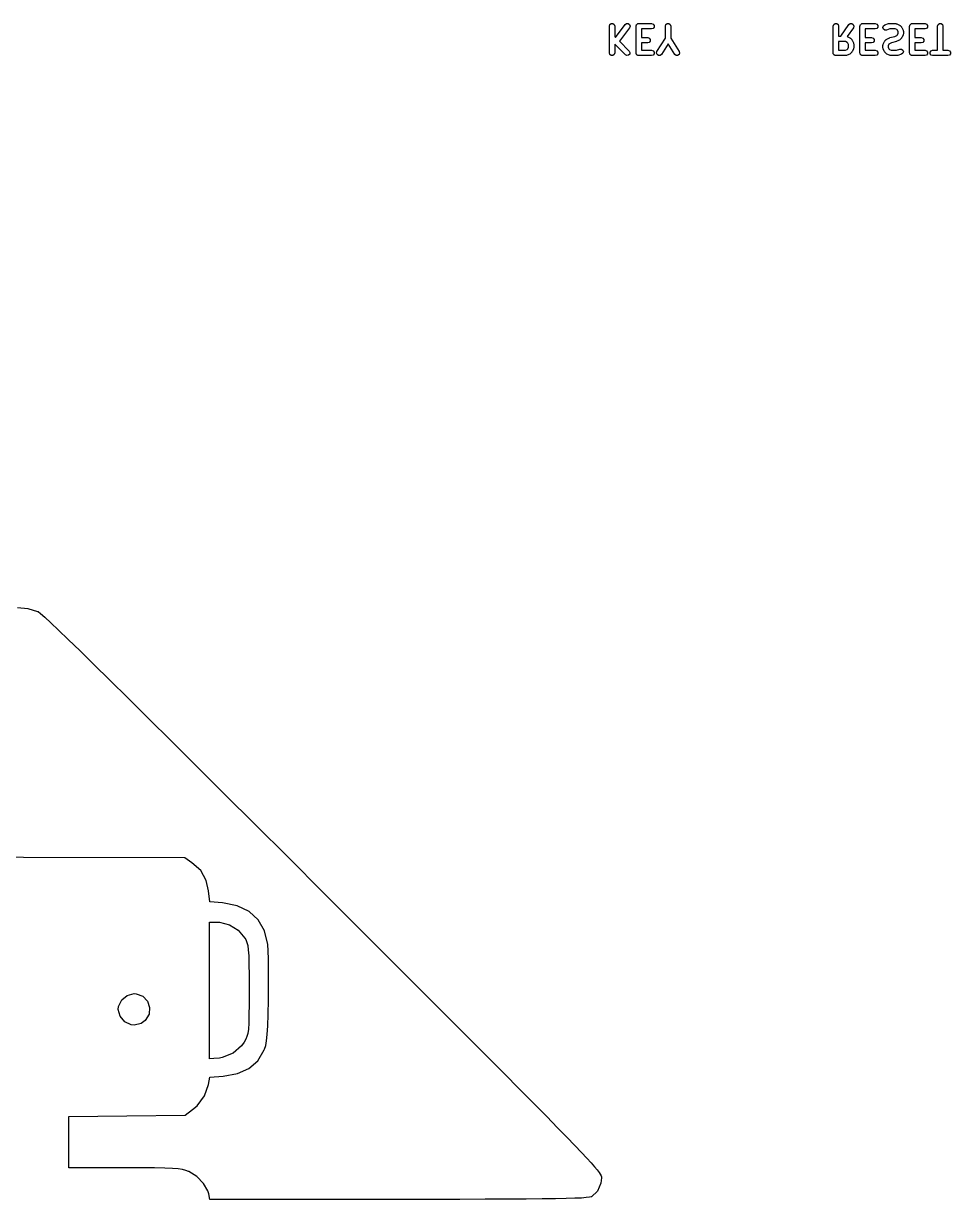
# Model space of a CAD drawing. Extents: x 101 to 188.5, y -136.8 to -56.
# Drawn here: x 145.6 to 180.26, y -100 to -56.02 of the extents above; entities that cross this region are included whole.
import ezdxf

# ---------------------------------------------------------------- set-up
doc = ezdxf.new("R2010")
doc.units = 0
doc.layers.add('BLACK', color=7, linetype='CONTINUOUS')

msp = doc.modelspace()

# ---------------------------------------------------------------- linework, layer by layer
at = {"layer": 'BLACK', "linetype": 'CONTINUOUS'}
for p, q in [((167.507, -56.1224), (167.526, -56.0636)), ((167.507, -57.1224), (167.507, -56.1224)), ((167.526, -56.0636), (167.576, -56.0273)), ((167.576, -56.0273), (167.638, -56.0273)), ((167.638, -56.0273), (167.688, -56.0636)), ((167.688, -56.0636), (167.707, -56.1224)), ((167.707, -56.1224), (167.707, -56.5095)), ((167.739, -56.5416), (168.099, -56.0624)), ((168.259, -56.1824), (167.882, -56.6844)), ((168.099, -56.0624), (168.149, -56.0268)), ((168.149, -56.0268), (168.211, -56.0278)), ((168.211, -56.0278), (168.26, -56.0648)), ((168.279, -56.1239), (168.259, -56.1824)), ((168.26, -56.0648), (168.279, -56.1239)), ((168.507, -56.1224), (168.512, -56.1073)), ((168.507, -57.1224), (168.507, -56.1224)), ((168.512, -56.0915), (168.521, -56.0787)), ((168.512, -56.1073), (168.512, -56.0915)), ((168.521, -56.0787), (168.526, -56.0636)), ((168.526, -56.0636), (168.539, -56.0543)), ((168.539, -56.0543), (168.548, -56.0415)), ((168.548, -56.0415), (168.563, -56.0366)), ((168.563, -56.0366), (168.576, -56.0273)), ((168.576, -56.0273), (168.592, -56.0273)), ((168.592, -56.0273), (168.607, -56.0224)), ((168.607, -56.0224), (169.083, -56.0224)), ((169.083, -56.2224), (168.707, -56.2224)), ((168.707, -56.2224), (168.707, -56.5462)), ((169.083, -56.0224), (169.142, -56.0415)), ((169.142, -56.2033), (169.083, -56.2224)), ((169.142, -56.0415), (169.178, -56.0915)), ((169.178, -56.1533), (169.142, -56.2033)), ((169.178, -56.0915), (169.178, -56.1533)), ((169.602, -56.1224), (169.621, -56.0636)), ((169.602, -56.5695), (169.602, -56.1224)), ((169.621, -56.0636), (169.671, -56.0273)), ((169.671, -56.0273), (169.733, -56.0273)), ((169.733, -56.0273), (169.783, -56.0636)), ((169.783, -56.0636), (169.802, -56.1224)), ((169.802, -56.1224), (169.802, -56.5695)), ((175.876, -56.1224), (175.895, -56.0636)), ((175.876, -57.1224), (175.876, -56.1224)), ((175.895, -56.0636), (175.945, -56.0273)), ((175.945, -56.0273), (176.007, -56.0273)), ((176.007, -56.0273), (176.057, -56.0636)), ((176.057, -56.0636), (176.076, -56.1224)), ((176.076, -56.1224), (176.076, -56.4986)), ((176.162, -56.4986), (176.466, -56.065)), ((176.63, -56.1797), (176.399, -56.5087)), ((176.466, -56.065), (176.515, -56.0278)), ((176.515, -56.0278), (176.577, -56.0267)), ((176.577, -56.0267), (176.627, -56.0622)), ((176.627, -56.0622), (176.648, -56.1206)), ((176.648, -56.1206), (176.63, -56.1797)), ((176.876, -56.1224), (176.881, -56.1073)), ((176.876, -57.1224), (176.876, -56.1224)), ((176.881, -56.0915), (176.89, -56.0787)), ((176.881, -56.1073), (176.881, -56.0915)), ((176.89, -56.0787), (176.895, -56.0636)), ((176.895, -56.0636), (176.908, -56.0543)), ((176.908, -56.0543), (176.917, -56.0415)), ((176.917, -56.0415), (176.932, -56.0366)), ((176.932, -56.0366), (176.945, -56.0273)), ((176.945, -56.0273), (176.961, -56.0273)), ((176.961, -56.0273), (176.976, -56.0224)), ((176.976, -56.0224), (177.452, -56.0224)), ((177.452, -56.2224), (177.076, -56.2224)), ((177.076, -56.2224), (177.076, -56.5462)), ((177.452, -56.0224), (177.511, -56.0415)), ((177.511, -56.2033), (177.452, -56.2224)), ((177.511, -56.0415), (177.547, -56.0915)), ((177.547, -56.1533), (177.511, -56.2033)), ((177.547, -56.0915), (177.547, -56.1533)), ((177.733, -56.1708), (177.752, -56.1118)), ((177.753, -56.2294), (177.733, -56.1708)), ((177.752, -56.1118), (177.802, -56.0751)), ((177.803, -56.2653), (177.753, -56.2294)), ((177.802, -56.0751), (177.945, -56.0275)), ((177.865, -56.2649), (177.803, -56.2653)), ((177.992, -56.2224), (177.865, -56.2649)), ((177.945, -56.0275), (177.961, -56.0274)), ((177.961, -56.0274), (177.976, -56.0224)), ((177.976, -56.0224), (178.214, -56.0224)), ((178.191, -56.2224), (177.992, -56.2224)), ((178.25, -56.2522), (178.191, -56.2224)), ((178.214, -56.0224), (178.236, -56.0295)), ((178.236, -56.0295), (178.259, -56.0329)), ((178.275, -56.2769), (178.25, -56.2522)), ((178.259, -56.0329), (178.354, -56.0806)), ((178.305, -56.3365), (178.275, -56.2769)), ((178.354, -56.0806), (178.366, -56.0919)), ((178.366, -56.0919), (178.38, -56.0993)), ((178.38, -56.0993), (178.428, -56.1469)), ((178.428, -56.1469), (178.435, -56.1613)), ((178.435, -56.1613), (178.447, -56.1729)), ((178.447, -56.1729), (178.494, -56.2681)), ((178.494, -56.2681), (178.498, -56.2909)), ((178.498, -56.2909), (178.505, -56.3129)), ((178.733, -56.1224), (178.738, -56.1073)), ((178.733, -57.1224), (178.733, -56.1224)), ((178.738, -56.0915), (178.748, -56.0787)), ((178.738, -56.1073), (178.738, -56.0915)), ((178.748, -56.0787), (178.752, -56.0636)), ((178.752, -56.0636), (178.765, -56.0543)), ((178.765, -56.0543), (178.775, -56.0415)), ((178.775, -56.0415), (178.79, -56.0366)), ((178.79, -56.0366), (178.802, -56.0273)), ((178.802, -56.0273), (178.818, -56.0273)), ((178.818, -56.0273), (178.833, -56.0224)), ((178.833, -56.0224), (179.31, -56.0224)), ((179.31, -56.2224), (178.933, -56.2224)), ((178.933, -56.2224), (178.933, -56.5462)), ((179.31, -56.0224), (179.368, -56.0415)), ((179.368, -56.2033), (179.31, -56.2224)), ((179.368, -56.0415), (179.405, -56.0915)), ((179.405, -56.1533), (179.368, -56.2033)), ((179.405, -56.0915), (179.405, -56.1533)), ((179.781, -56.1224), (179.8, -56.0636)), ((179.781, -57.0224), (179.781, -56.1224)), ((179.8, -56.0636), (179.85, -56.0273)), ((179.85, -56.0273), (179.912, -56.0273)), ((179.912, -56.0273), (179.962, -56.0636)), ((179.962, -56.0636), (179.981, -56.1224)), ((179.981, -56.1224), (179.981, -57.0224)), ((167.707, -56.5095), (167.739, -56.5416)), ((167.882, -56.6844), (168.249, -57.0517)), ((168.707, -56.5462), (168.94, -56.5462)), ((168.94, -56.5462), (168.999, -56.5653)), ((168.999, -56.7271), (168.94, -56.7462)), ((168.999, -56.5653), (169.036, -56.6153)), ((169.036, -56.6771), (168.999, -56.7271)), ((169.036, -56.6153), (169.036, -56.6771)), ((169.285, -57.0687), (169.602, -56.5695)), ((169.802, -56.5695), (170.12, -57.0687)), ((176.076, -56.4986), (176.162, -56.4986)), ((176.076, -56.6986), (176.076, -57.0224)), ((176.334, -56.6986), (176.076, -56.6986)), ((176.393, -56.7284), (176.334, -56.6986)), ((176.418, -56.753), (176.393, -56.7284)), ((176.399, -56.5087), (176.402, -56.5091)), ((176.402, -56.5091), (176.497, -56.5567)), ((176.497, -56.5567), (176.509, -56.5681)), ((176.509, -56.5681), (176.523, -56.5755)), ((176.523, -56.5755), (176.571, -56.6231)), ((176.571, -56.6231), (176.578, -56.6375)), ((176.578, -56.6375), (176.589, -56.6491)), ((176.589, -56.6491), (176.637, -56.7443)), ((177.076, -56.5462), (177.31, -56.5462)), ((177.31, -56.5462), (177.368, -56.5653)), ((177.368, -56.7271), (177.31, -56.7462)), ((177.368, -56.5653), (177.405, -56.6153)), ((177.405, -56.6771), (177.368, -56.7271)), ((177.405, -56.6153), (177.405, -56.6771)), ((177.744, -56.7919), (177.792, -56.6967)), ((177.792, -56.6967), (177.803, -56.6852)), ((177.803, -56.6852), (177.81, -56.6707)), ((177.81, -56.6707), (177.858, -56.6231)), ((177.858, -56.6231), (177.872, -56.6157)), ((177.872, -56.6157), (177.884, -56.6044)), ((177.884, -56.6044), (177.979, -56.5567)), ((177.979, -56.5567), (177.99, -56.5551)), ((177.99, -56.5551), (178, -56.5492)), ((178, -56.5492), (178.179, -56.5042)), ((178.239, -56.6956), (178.059, -56.7405)), ((178.179, -56.5042), (178.25, -56.4688)), ((178.248, -56.6897), (178.239, -56.6956)), ((178.259, -56.688), (178.248, -56.6897)), ((178.25, -56.4688), (178.275, -56.4441)), ((178.354, -56.6404), (178.259, -56.688)), ((178.275, -56.4441), (178.305, -56.3845)), ((178.305, -56.3845), (178.305, -56.3365)), ((178.366, -56.629), (178.354, -56.6404)), ((178.38, -56.6217), (178.366, -56.629)), ((178.428, -56.574), (178.38, -56.6217)), ((178.435, -56.5596), (178.428, -56.574)), ((178.447, -56.5481), (178.435, -56.5596)), ((178.494, -56.4528), (178.447, -56.5481)), ((178.498, -56.43), (178.494, -56.4528)), ((178.505, -56.4081), (178.498, -56.43)), ((178.505, -56.3129), (178.505, -56.4081)), ((178.933, -56.5462), (179.167, -56.5462)), ((179.167, -56.5462), (179.225, -56.5653)), ((179.225, -56.7271), (179.167, -56.7462)), ((179.225, -56.5653), (179.262, -56.6153)), ((179.262, -56.6771), (179.225, -56.7271)), ((179.262, -56.6153), (179.262, -56.6771)), ((167.526, -57.1812), (167.507, -57.1224)), ((167.707, -57.1224), (167.688, -57.1812)), ((168.108, -57.1931), (167.707, -56.7924)), ((167.707, -56.7924), (167.707, -57.1224)), ((168.268, -57.1678), (168.224, -57.2115)), ((168.249, -57.0517), (168.277, -57.1067)), ((168.277, -57.1067), (168.268, -57.1678)), ((168.512, -57.1374), (168.507, -57.1224)), ((168.512, -57.1533), (168.512, -57.1374)), ((168.521, -57.1661), (168.512, -57.1533)), ((168.526, -57.1812), (168.521, -57.1661)), ((168.94, -56.7462), (168.707, -56.7462)), ((168.707, -56.7462), (168.707, -57.0224)), ((168.707, -57.0224), (169.083, -57.0224)), ((169.083, -57.0224), (169.142, -57.0415)), ((169.142, -57.0415), (169.178, -57.0915)), ((169.178, -57.1533), (169.142, -57.2033)), ((169.178, -57.0915), (169.178, -57.1533)), ((169.269, -57.1285), (169.285, -57.0687)), ((169.292, -57.186), (169.269, -57.1285)), ((169.702, -56.7848), (169.453, -57.1761)), ((169.951, -57.1761), (169.702, -56.7848)), ((170.136, -57.1285), (170.113, -57.186)), ((170.12, -57.0687), (170.136, -57.1285)), ((175.881, -57.1374), (175.876, -57.1224)), ((175.881, -57.1533), (175.881, -57.1374)), ((175.89, -57.1661), (175.881, -57.1533)), ((175.895, -57.1812), (175.89, -57.1661)), ((176.076, -57.0224), (176.334, -57.0224)), ((176.334, -57.0224), (176.393, -56.9926)), ((176.393, -56.9926), (176.418, -56.9679)), ((176.497, -57.1642), (176.402, -57.2118)), ((176.448, -56.8127), (176.418, -56.753)), ((176.418, -56.9679), (176.448, -56.9083)), ((176.448, -56.9083), (176.448, -56.8127)), ((176.509, -57.1528), (176.497, -57.1642)), ((176.523, -57.1455), (176.509, -57.1528)), ((176.571, -57.0979), (176.523, -57.1455)), ((176.578, -57.0834), (176.571, -57.0979)), ((176.589, -57.0719), (176.578, -57.0834)), ((176.637, -56.9766), (176.589, -57.0719)), ((176.637, -56.7443), (176.64, -56.7671)), ((176.64, -56.9538), (176.637, -56.9766)), ((176.64, -56.7671), (176.648, -56.789)), ((176.648, -56.9319), (176.64, -56.9538)), ((176.648, -56.789), (176.648, -56.9319)), ((176.881, -57.1374), (176.876, -57.1224)), ((176.881, -57.1533), (176.881, -57.1374)), ((176.89, -57.1661), (176.881, -57.1533)), ((176.895, -57.1812), (176.89, -57.1661)), ((177.31, -56.7462), (177.076, -56.7462)), ((177.076, -56.7462), (177.076, -57.0224)), ((177.076, -57.0224), (177.452, -57.0224)), ((177.452, -57.0224), (177.511, -57.0415)), ((177.511, -57.0415), (177.547, -57.0915)), ((177.547, -57.1533), (177.511, -57.2033)), ((177.547, -57.0915), (177.547, -57.1533)), ((177.733, -56.8367), (177.74, -56.8147)), ((177.733, -56.9319), (177.733, -56.8367)), ((177.74, -56.9538), (177.733, -56.9319)), ((177.74, -56.8147), (177.744, -56.7919)), ((177.744, -56.9766), (177.74, -56.9538)), ((177.792, -57.0719), (177.744, -56.9766)), ((177.803, -57.0834), (177.792, -57.0719)), ((177.81, -57.0979), (177.803, -57.0834)), ((177.858, -57.1455), (177.81, -57.0979)), ((177.872, -57.1528), (177.858, -57.1455)), ((177.884, -57.1642), (177.872, -57.1528)), ((177.979, -57.2118), (177.884, -57.1642)), ((177.963, -56.8007), (177.933, -56.8603)), ((177.933, -56.8603), (177.933, -56.9083)), ((177.933, -56.9083), (177.963, -56.9679)), ((177.988, -56.776), (177.963, -56.8007)), ((177.963, -56.9679), (177.988, -56.9926)), ((178.059, -56.7405), (177.988, -56.776)), ((177.988, -56.9926), (178.047, -57.0224)), ((178.047, -57.0224), (178.246, -57.0224)), ((178.246, -57.0224), (178.373, -56.9799)), ((178.436, -57.1696), (178.294, -57.2172)), ((178.373, -56.9799), (178.435, -56.9794)), ((178.435, -56.9794), (178.485, -57.0154)), ((178.486, -57.1329), (178.436, -57.1696)), ((178.485, -57.0154), (178.505, -57.074)), ((178.505, -57.074), (178.486, -57.1329)), ((178.738, -57.1374), (178.733, -57.1224)), ((178.738, -57.1533), (178.738, -57.1374)), ((178.748, -57.1661), (178.738, -57.1533)), ((178.752, -57.1812), (178.748, -57.1661)), ((179.167, -56.7462), (178.933, -56.7462)), ((178.933, -56.7462), (178.933, -57.0224)), ((178.933, -57.0224), (179.31, -57.0224)), ((179.31, -57.0224), (179.368, -57.0415)), ((179.368, -57.0415), (179.405, -57.0915)), ((179.405, -57.1533), (179.368, -57.2033)), ((179.405, -57.0915), (179.405, -57.1533)), ((179.5, -57.0915), (179.536, -57.0415)), ((179.5, -57.1533), (179.5, -57.0915)), ((179.536, -57.2033), (179.5, -57.1533)), ((179.536, -57.0415), (179.595, -57.0224)), ((179.595, -57.0224), (179.781, -57.0224)), ((179.981, -57.0224), (180.167, -57.0224)), ((180.167, -57.0224), (180.225, -57.0415)), ((180.225, -57.0415), (180.262, -57.0915)), ((180.262, -57.1533), (180.225, -57.2033)), ((180.262, -57.0915), (180.262, -57.1533)), ((167.576, -57.2175), (167.526, -57.1812)), ((167.638, -57.2175), (167.576, -57.2175)), ((167.688, -57.1812), (167.638, -57.2175)), ((168.163, -57.2211), (168.108, -57.1931)), ((168.224, -57.2115), (168.163, -57.2211)), ((168.539, -57.1905), (168.526, -57.1812)), ((168.548, -57.2033), (168.539, -57.1905)), ((168.563, -57.2082), (168.548, -57.2033)), ((168.576, -57.2175), (168.563, -57.2082)), ((168.592, -57.2175), (168.576, -57.2175)), ((168.607, -57.2224), (168.592, -57.2175)), ((169.083, -57.2224), (168.607, -57.2224)), ((169.142, -57.2033), (169.083, -57.2224)), ((169.344, -57.2192), (169.292, -57.186)), ((169.406, -57.2154), (169.344, -57.2192)), ((169.453, -57.1761), (169.406, -57.2154)), ((169.999, -57.2154), (169.951, -57.1761)), ((170.061, -57.2192), (169.999, -57.2154)), ((170.113, -57.186), (170.061, -57.2192)), ((175.908, -57.1905), (175.895, -57.1812)), ((175.917, -57.2033), (175.908, -57.1905)), ((175.932, -57.2082), (175.917, -57.2033)), ((175.945, -57.2175), (175.932, -57.2082)), ((175.961, -57.2175), (175.945, -57.2175)), ((175.976, -57.2224), (175.961, -57.2175)), ((176.357, -57.2224), (175.976, -57.2224)), ((176.379, -57.2153), (176.357, -57.2224)), ((176.402, -57.2118), (176.379, -57.2153)), ((176.908, -57.1905), (176.895, -57.1812)), ((176.917, -57.2033), (176.908, -57.1905)), ((176.932, -57.2082), (176.917, -57.2033)), ((176.945, -57.2175), (176.932, -57.2082)), ((176.961, -57.2175), (176.945, -57.2175)), ((176.976, -57.2224), (176.961, -57.2175)), ((177.452, -57.2224), (176.976, -57.2224)), ((177.511, -57.2033), (177.452, -57.2224)), ((178.002, -57.2153), (177.979, -57.2118)), ((178.024, -57.2224), (178.002, -57.2153)), ((178.262, -57.2224), (178.024, -57.2224)), ((178.277, -57.2174), (178.262, -57.2224)), ((178.294, -57.2172), (178.277, -57.2174)), ((178.765, -57.1905), (178.752, -57.1812)), ((178.775, -57.2033), (178.765, -57.1905)), ((178.79, -57.2082), (178.775, -57.2033)), ((178.802, -57.2175), (178.79, -57.2082)), ((178.818, -57.2175), (178.802, -57.2175)), ((178.833, -57.2224), (178.818, -57.2175)), ((179.31, -57.2224), (178.833, -57.2224)), ((179.368, -57.2033), (179.31, -57.2224)), ((179.595, -57.2224), (179.536, -57.2033)), ((180.167, -57.2224), (179.595, -57.2224)), ((180.225, -57.2033), (180.167, -57.2224)), ((145.379, -77.863), (145.769, -77.8932)), ((145.769, -77.8932), (146.13, -78.0059)), ((146.13, -78.0059), (146.146, -78.0149)), ((146.146, -78.0149), (146.238, -78.0861)), ((146.238, -78.0861), (146.394, -78.2233)), ((146.394, -78.2233), (146.618, -78.4291)), ((146.618, -78.4291), (146.911, -78.7062)), ((146.911, -78.7062), (147.276, -79.0572)), ((147.276, -79.0572), (147.717, -79.4846)), ((147.717, -79.4846), (148.235, -79.9911)), ((148.235, -79.9911), (148.833, -80.5793)), ((148.833, -80.5793), (149.515, -81.2519)), ((149.515, -81.2519), (150.281, -82.0114)), ((150.281, -82.0114), (151.137, -82.8604)), ((151.137, -82.8604), (152.083, -83.8017)), ((152.083, -83.8017), (153.123, -84.8377)), ((153.123, -84.8377), (154.259, -85.9711)), ((154.259, -85.9711), (155.493, -87.2045)), ((145.605, -87.2062), (144.905, -87.2039)), ((151.639, -87.2259), (145.605, -87.2062)), ((151.899, -87.4044), (151.639, -87.2259)), ((152.228, -87.7014), (151.899, -87.4044)), ((155.493, -87.2045), (156.83, -88.5405)), ((152.433, -88.0662), (152.228, -87.7014)), ((152.523, -88.4575), (152.433, -88.0662)), ((152.572, -88.8733), (152.523, -88.4575)), ((156.83, -88.5405), (157.021, -88.7316)), ((157.021, -88.7316), (158.233, -89.9443)), ((153.047, -88.9115), (152.572, -88.8733)), ((153.588, -89.0152), (153.047, -88.9115)), ((154.035, -89.2279), (153.588, -89.0152)), ((154.38, -89.5436), (154.035, -89.2279)), ((152.553, -92.1875), (152.553, -89.6327)), ((152.553, -89.6327), (152.858, -89.6327)), ((152.858, -89.6327), (152.924, -89.6348)), ((152.924, -89.6348), (153.3, -89.7259)), ((154.616, -89.9561), (154.38, -89.5436)), ((153.3, -89.7259), (153.633, -89.9317)), ((153.633, -89.9317), (153.878, -90.2254)), ((154.738, -90.4591), (154.616, -89.9561)), ((158.233, -89.9443), (159.346, -91.0573)), ((153.878, -90.2254), (153.909, -90.2836)), ((153.909, -90.2836), (153.953, -90.3849)), ((153.953, -90.3849), (153.985, -90.5058)), ((153.985, -90.5058), (154.007, -90.6678)), ((154.739, -90.4734), (154.738, -90.4591)), ((154.753, -90.6921), (154.739, -90.4734)), ((154.007, -90.6678), (154.022, -90.8921)), ((154.022, -90.8921), (154.03, -91.2004)), ((154.763, -91.028), (154.753, -90.6921)), ((154.768, -91.4504), (154.763, -91.028)), ((154.03, -91.2004), (154.034, -91.6138)), ((154.768, -91.9284), (154.768, -91.4504)), ((159.346, -91.0573), (160.363, -92.075)), ((154.034, -91.6138), (154.034, -92.154)), ((149.483, -92.3657), (149.739, -92.2985)), ((149.739, -92.2985), (149.817, -92.3035)), ((149.817, -92.3035), (150.064, -92.3968)), ((152.553, -94.7423), (152.553, -92.1875)), ((154.034, -92.154), (154.034, -92.1613)), ((154.034, -92.1613), (154.034, -92.6957)), ((154.762, -92.4312), (154.768, -91.9284)), ((160.363, -92.075), (161.288, -93.002)), ((149.147, -92.891), (149.159, -92.7804)), ((149.159, -92.7804), (149.276, -92.5399)), ((149.276, -92.5399), (149.483, -92.3657)), ((150.064, -92.3968), (150.236, -92.5803)), ((150.236, -92.5803), (150.317, -92.817)), ((154.034, -92.6957), (154.031, -93.104)), ((154.748, -93.0824), (154.76, -92.5289)), ((154.76, -92.5289), (154.762, -92.4312)), ((149.214, -93.1471), (149.147, -92.891)), ((149.388, -93.354), (149.214, -93.1471)), ((150.294, -93.0698), (150.15, -93.3016)), ((150.317, -92.817), (150.294, -93.0698)), ((154.031, -93.104), (154.024, -93.4077)), ((154.734, -93.5092), (154.748, -93.0824)), ((161.288, -93.002), (162.127, -93.8424)), ((149.629, -93.4709), (149.388, -93.354)), ((149.739, -93.4834), (149.629, -93.4709)), ((149.999, -93.4142), (149.739, -93.4834)), ((150.15, -93.3016), (149.999, -93.4142)), ((154.01, -93.6284), (153.988, -93.7879)), ((154.024, -93.4077), (154.01, -93.6284)), ((154.715, -93.8306), (154.734, -93.5092)), ((153.911, -94.0097), (153.852, -94.1152)), ((153.956, -93.9078), (153.911, -94.0097)), ((153.988, -93.7879), (153.956, -93.9078)), ((154.657, -94.2434), (154.69, -94.0683)), ((154.69, -94.0683), (154.715, -93.8306)), ((162.127, -93.8424), (162.883, -94.6008)), ((153.446, -94.5245), (153.035, -94.6894)), ((153.756, -94.2551), (153.446, -94.5245)), ((153.852, -94.1152), (153.756, -94.2551)), ((154.36, -94.8089), (154.601, -94.408)), ((154.601, -94.408), (154.614, -94.3774)), ((154.614, -94.3774), (154.657, -94.2434)), ((152.72, -94.7337), (152.553, -94.7423)), ((152.929, -94.7099), (152.72, -94.7337)), ((153.035, -94.6894), (152.929, -94.7099)), ((154.032, -95.1012), (154.36, -94.8089)), ((162.883, -94.6008), (163.56, -95.2815)), ((152.517, -95.703), (152.563, -95.4294)), ((152.563, -95.4294), (153.07, -95.3869)), ((153.07, -95.3869), (153.071, -95.3868)), ((153.071, -95.3868), (153.606, -95.2916)), ((153.606, -95.2916), (154.032, -95.1012)), ((163.56, -95.2815), (164.163, -95.8889)), ((152.372, -96.1251), (152.517, -95.703)), ((152.09, -96.4928), (152.372, -96.1251)), ((164.163, -95.8889), (164.696, -96.4274)), ((151.64, -96.8528), (151.918, -96.6405)), ((151.918, -96.6405), (152.09, -96.4928)), ((164.696, -96.4274), (165.164, -96.9014)), ((147.296, -96.898), (149.468, -96.8754)), ((147.296, -97.8566), (147.296, -96.898)), ((149.468, -96.8754), (151.64, -96.8528)), ((165.164, -96.9014), (165.57, -97.3152)), ((165.57, -97.3152), (165.919, -97.6733)), ((147.296, -98.8152), (147.296, -97.8566)), ((165.919, -97.6733), (166.215, -97.98)), ((166.215, -97.98), (166.463, -98.2396)), ((166.463, -98.2396), (166.666, -98.4567)), ((166.666, -98.4567), (166.83, -98.6356)), ((149.388, -98.8168), (147.296, -98.8152)), ((150.01, -98.8181), (149.388, -98.8168)), ((150.503, -98.8217), (150.01, -98.8181)), ((150.884, -98.8286), (150.503, -98.8217)), ((151.173, -98.8399), (150.884, -98.8286)), ((151.388, -98.8567), (151.173, -98.8399)), ((151.546, -98.88), (151.388, -98.8567)), ((151.668, -98.9109), (151.546, -98.88)), ((151.77, -98.9504), (151.668, -98.9109)), ((166.83, -98.6356), (166.957, -98.7807)), ((166.957, -98.7807), (167.054, -98.8963)), ((167.054, -98.8963), (167.123, -98.9868)), ((151.779, -98.9544), (151.77, -98.9504)), ((152.078, -99.1425), (151.779, -98.9544)), ((152.329, -99.3971), (152.078, -99.1425)), ((167.123, -98.9868), (167.169, -99.0567)), ((167.169, -99.0567), (167.197, -99.1102)), ((167.213, -99.186), (167.191, -99.3897)), ((167.197, -99.1102), (167.21, -99.1519)), ((167.21, -99.1519), (167.213, -99.186)), ((152.495, -99.6743), (152.329, -99.3971)), ((152.53, -99.7882), (152.495, -99.6743)), ((152.572, -100), (152.53, -99.7882)), ((167.064, -99.6899), (166.837, -99.8967)), ((167.191, -99.3897), (167.064, -99.6899)), ((159.616, -99.9974), (152.572, -100)), ((160.835, -99.9966), (159.616, -99.9974)), ((161.914, -99.9951), (160.835, -99.9966)), ((162.861, -99.9928), (161.914, -99.9951)), ((163.684, -99.9896), (162.861, -99.9928)), ((164.391, -99.9854), (163.684, -99.9896)), ((164.99, -99.98), (164.391, -99.9854)), ((165.489, -99.9734), (164.99, -99.98)), ((165.895, -99.9654), (165.489, -99.9734)), ((166.218, -99.9559), (165.895, -99.9654)), ((166.465, -99.9448), (166.218, -99.9559)), ((166.643, -99.9321), (166.465, -99.9448)), ((166.762, -99.9175), (166.643, -99.9321)), ((166.828, -99.901), (166.762, -99.9175)), ((166.837, -99.8967), (166.828, -99.901))]:
    msp.add_line(p, q, dxfattribs=at)

doc.saveas('drawing.dxf')
